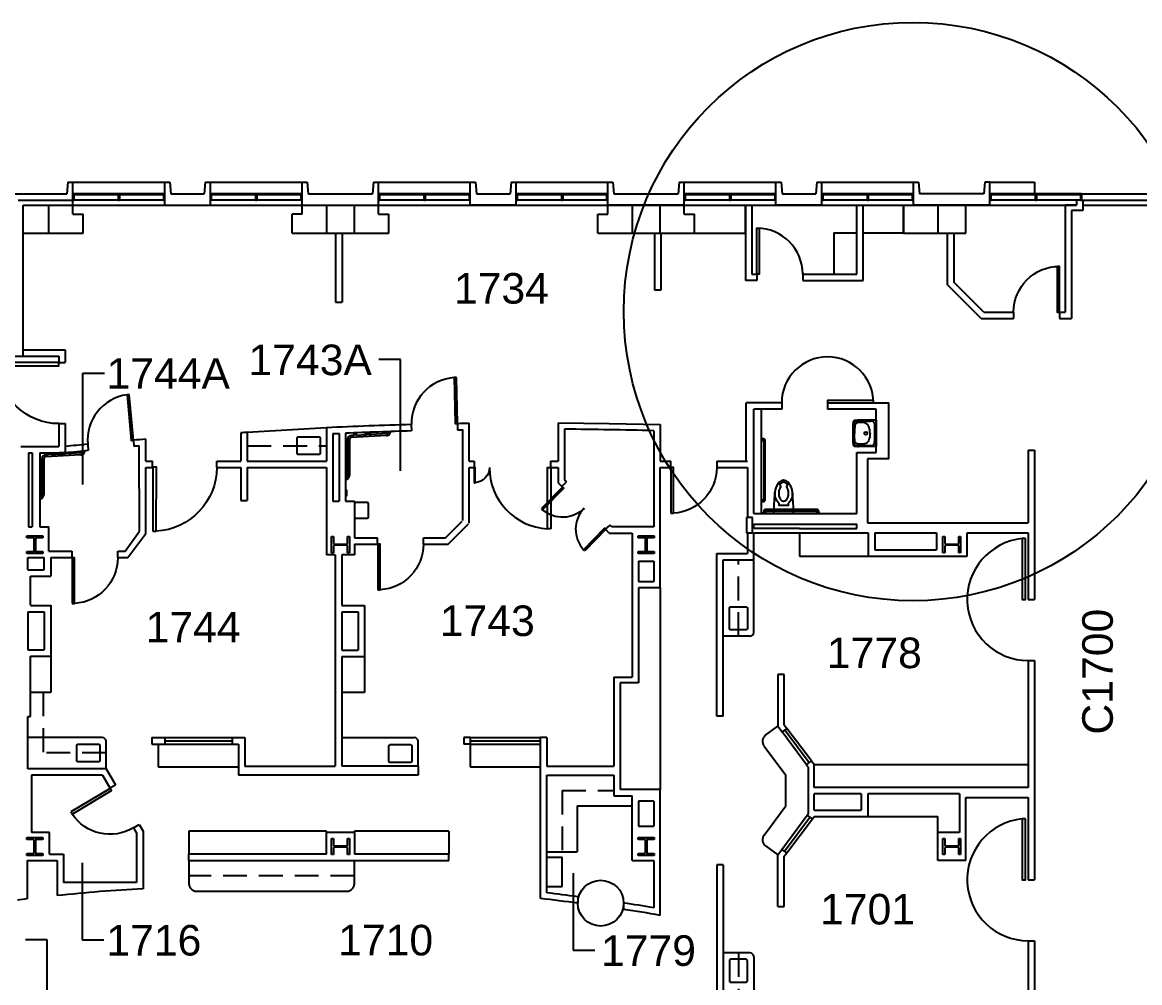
# Model space of a CAD drawing. Header units: inches. Extents: x 283 to 7662, y 1515 to 4754.
# Drawn here: x 1047 to 1924, y 3869 to 4622 of the extents above; entities that cross this region are included whole.
import ezdxf

# ---------------------------------------------------------------- set-up
doc = ezdxf.new("R2010")
doc.units = ezdxf.units.IN
doc.header["$LTSCALE"] = 150
doc.header["$MEASUREMENT"] = 0
doc.linetypes.add('HIDDEN2', pattern=[0.1875, 0.125, -0.0625])
doc.layers.get('0').update_dxf_attribs({"linetype": 'CONTINUOUS'})
doc.layers.get('DEFPOINTS').update_dxf_attribs({"color": 31, "linetype": 'CONTINUOUS'})
for name, color, linetype in [('A-ANNO-TEXT', 4, 'CONTINUOUS'), ('A-COLS', 5, 'CONTINUOUS'), ('A-DOOR', 2, 'CONTINUOUS'), ('A-FLOR-CASE', 3, 'CONTINUOUS'), ('A-FLOR-CASE-UPPR', 3, 'HIDDEN2'), ('A-FLOR-PFIX', 2, 'CONTINUOUS'), ('A-GLAZ', 2, 'CONTINUOUS'), ('A-GLAZ-SILL', 1, 'CONTINUOUS'), ('A-WALL-EXST', 43, 'CONTINUOUS'), ('A-WALL-FULL', 6, 'CONTINUOUS'), ('A-Wall-NEW', 5, 'CONTINUOUS')]:
    doc.layers.add(name, color=color, linetype=linetype)
doc.styles.add('ARIAL', font='arial.ttf')
doc.styles.add('DIMTEXT', font='dim.shx', dxfattribs={"width": 0.75})
doc.dimstyles.get("Standard").update_dxf_attribs({"dimtxt": 0.18, "dimasz": 0.1875, "dimexe": 0.1875, "dimexo": 0.0625, "dimgap": 0.0625, "dimtad": 1, "dimdec": 4, "dimdsep": 46, "dimlunit": 4, "dimtxsty": 'DIMTEXT', "dimcen": 0.0625, "dimadec": 0, "dimazin": 0, "dimtfac": 1, "dimtdec": 4, "dimtofl": 0, "dimtmove": 0, "dimatfit": 3, "dimfxl": 1, "dimtvp": 1.2, "dimtolj": 1, "dimtzin": 0, "dimarcsym": 0})

# ---------------------------------------------------------------- blocks, each defined once
blk = doc.blocks.new('BAR2')
for p, q in [((6.81, -1.5), (6.81, 0)), ((32.26, 0.06), (8.31, -1.5)), ((8.31, -1.5), (8.31, 0)), ((1.67, -4.5), (1.67, -32.83)), ((3.16, -4.49), (3.16, -32.83)), ((32.17, -1.43), (4.66, -2.99)), ((6.81, -1.5), (4.67, -1.5))]:
    blk.add_line(p, q)
for centre, radius, start, end in [((32.35, 1.55), 2.99, 266.56101, 0.10317), ((32.35, 1.55), 1.49, 266.56101, 354.61499), ((4.67, -4.5), 3, 90, 180), ((4.66, -4.49), 1.5, 90, 180), ((0, -32.83), 1.67, 270.08375, 0.08375), ((0, -32.83), 3.17, 270.04414, 0.08375)]:
    blk.add_arc(centre, radius, start, end)
blk = doc.blocks.new('DOOR36')
blk.add_lwpolyline([(0, 36), (-1.75, 36), (-1.75, 0), (0, 0)], close=True)
blk.add_arc((0.08, -0.03), 36.08, 92.90302, 179.95099)
blk = doc.blocks.new('dr-36')
blk.add_lwpolyline([(0, 36.06), (2, 36.06), (2, 0), (0, 0)], close=True)
blk.add_arc((-0.1, -0.04), 36.17, 0.06887, 86.65797)
blk = doc.blocks.new('TRA_Lav2')
for p, q in [((-10.25, 0), (-10.25, -13.69)), ((-10.25, 0), (10.25, 0)), ((10.25, 0), (10.25, -13.69)), ((-9.5, -13.69), (-9.5, -4.38)), ((9.5, -13.69), (9.5, -4.38)), ((9.5, -13.69), (9.5, -4.38))]:
    blk.add_line(p, q)
for points in [[(0, -4.69, 0.096281), (-5.38, -5.73, 0.241749), (-8.31, -9.12, 0.139337), (-8.08, -15.21, 0.293749), (-6.4, -16.58, 0.028065), (0, -16.94)], [(0, -4.69, -0.096281), (5.38, -5.73, -0.241749), (8.31, -9.12, -0.139337), (8.08, -15.21, -0.293749), (6.4, -16.58, -0.028065), (0, -16.94)]]:
    blk.add_lwpolyline(points, format="xyb")
blk.add_circle((0, -8), 1.25)
for centre, radius, start, end in [((-3.09, -4.38), 6.41, 162.4135, 180), ((-7.29, -3.04), 2, 92.78842, 162.4135), ((-0.26, -147.49), 146.61, 87.00285, 92.78842), ((7.3, -3.07), 2, 17.22419, 87.00285), ((3.09, -4.38), 6.41, 0, 17.5865), ((3.09, -4.38), 6.41, 0, 17.22419), ((11.82, -13.69), 22.07, 180, 189.20254), ((-8.98, -17.06), 1, 189.20254, 267.53936), ((11.82, -13.69), 21.32, 180, 187.48217), ((-8.33, -16.33), 1, 187.48217, 267.70988), ((0, 191.89), 209.39, 267.70988, 272.29012), ((8.33, -16.33), 1, 272.29012, 352.51783), ((8.33, -16.33), 1, 272.29012, 352.51783), ((8.98, -17.06), 1, 272.46064, 350.79746), ((8.98, -17.06), 1, 272.46064, 350.79746), ((-11.82, -13.69), 21.32, 352.51783, 0), ((-11.82, -13.69), 21.32, 352.51783, 0), ((-11.82, -13.69), 22.07, 350.79746, 0), ((-11.82, -13.69), 22.07, 350.79746, 0), ((0, 191.89), 210.14, 267.53936, 272.46064)]:
    blk.add_arc(centre, radius, start, end)
blk = doc.blocks.new('grab bar')
for points in [[(-5615.5, -196.78), (-5615.5, -197.53), (-5617.5, -197.53), (-5617.5, -196.78)], [(-5573.5, -196.78), (-5573.5, -197.53), (-5575.5, -197.53), (-5575.5, -196.78)]]:
    blk.add_lwpolyline(points)
at = {"flags": 128}
for points in [[(-5573.87, -197.53), (-5573.87, -198.28), (-5573.88, -198.35), (-5573.88, -198.41), (-5573.89, -198.48), (-5573.9, -198.54), (-5573.91, -198.6), (-5573.92, -198.67), (-5573.94, -198.73), (-5573.96, -198.79), (-5573.98, -198.85), (-5574, -198.91), (-5574.03, -198.97), (-5574.06, -199.03), (-5574.09, -199.09), (-5574.12, -199.14), (-5574.16, -199.2), (-5574.2, -199.25), (-5574.24, -199.3), (-5574.28, -199.35), (-5574.32, -199.4), (-5574.37, -199.45), (-5574.42, -199.49), (-5574.46, -199.53), (-5574.52, -199.57), (-5574.57, -199.61), (-5574.62, -199.65), (-5574.68, -199.68), (-5574.73, -199.71), (-5574.79, -199.74), (-5574.85, -199.77), (-5574.91, -199.8), (-5574.97, -199.82), (-5575.03, -199.84), (-5575.1, -199.85), (-5575.16, -199.87), (-5575.22, -199.88), (-5575.29, -199.89), (-5575.35, -199.9), (-5575.42, -199.9), (-5575.48, -199.91), (-5575.5, -199.91), (-5615.5, -199.91), (-5615.56, -199.9), (-5615.63, -199.9), (-5615.69, -199.89), (-5615.76, -199.88), (-5615.82, -199.87), (-5615.89, -199.86), (-5615.95, -199.84), (-5616.01, -199.82), (-5616.07, -199.8), (-5616.13, -199.78), (-5616.19, -199.75), (-5616.25, -199.72), (-5616.31, -199.69), (-5616.36, -199.66), (-5616.42, -199.62), (-5616.47, -199.58), (-5616.52, -199.54), (-5616.57, -199.5), (-5616.62, -199.46), (-5616.67, -199.41), (-5616.71, -199.37), (-5616.75, -199.32), (-5616.79, -199.27), (-5616.83, -199.21), (-5616.87, -199.16), (-5616.9, -199.1), (-5616.93, -199.05), (-5616.96, -198.99), (-5616.99, -198.93), (-5617.01, -198.87), (-5617.04, -198.81), (-5617.06, -198.75), (-5617.07, -198.68), (-5617.09, -198.62), (-5617.1, -198.56), (-5617.11, -198.49), (-5617.12, -198.43), (-5617.12, -198.36), (-5617.12, -198.3), (-5617.12, -198.28), (-5617.12, -197.53)], [(-5615.87, -197.53), (-5615.87, -198.28), (-5615.87, -198.3), (-5615.87, -198.31), (-5615.87, -198.33), (-5615.87, -198.34), (-5615.87, -198.36), (-5615.86, -198.37), (-5615.86, -198.38), (-5615.86, -198.4), (-5615.85, -198.41), (-5615.85, -198.43), (-5615.84, -198.44), (-5615.83, -198.45), (-5615.83, -198.47), (-5615.82, -198.48), (-5615.81, -198.49), (-5615.8, -198.5), (-5615.79, -198.52), (-5615.78, -198.53), (-5615.77, -198.54), (-5615.76, -198.55), (-5615.75, -198.56), (-5615.74, -198.57), (-5615.73, -198.58), (-5615.72, -198.59), (-5615.7, -198.6), (-5615.69, -198.6), (-5615.68, -198.61), (-5615.66, -198.62), (-5615.65, -198.62), (-5615.64, -198.63), (-5615.62, -198.64), (-5615.61, -198.64), (-5615.59, -198.64), (-5615.58, -198.65), (-5615.56, -198.65), (-5615.55, -198.65), (-5615.53, -198.65), (-5615.52, -198.66), (-5615.5, -198.66), (-5615.5, -198.66), (-5575.5, -198.66), (-5575.49, -198.66), (-5575.47, -198.65), (-5575.46, -198.65), (-5575.44, -198.65), (-5575.43, -198.65), (-5575.41, -198.64), (-5575.4, -198.64), (-5575.38, -198.64), (-5575.37, -198.63), (-5575.35, -198.63), (-5575.34, -198.62), (-5575.33, -198.61), (-5575.31, -198.61), (-5575.3, -198.6), (-5575.29, -198.59), (-5575.28, -198.58), (-5575.26, -198.57), (-5575.25, -198.56), (-5575.24, -198.55), (-5575.23, -198.54), (-5575.22, -198.53), (-5575.21, -198.52), (-5575.2, -198.51), (-5575.19, -198.5), (-5575.18, -198.48), (-5575.18, -198.47), (-5575.17, -198.46), (-5575.16, -198.44), (-5575.16, -198.43), (-5575.15, -198.42), (-5575.15, -198.4), (-5575.14, -198.39), (-5575.14, -198.37), (-5575.13, -198.36), (-5575.13, -198.34), (-5575.13, -198.33), (-5575.13, -198.31), (-5575.13, -198.3), (-5575.13, -198.28), (-5575.13, -198.28), (-5575.13, -197.53)]]:
    blk.add_lwpolyline(points, dxfattribs=at)
blk = doc.blocks.new('grab bar 2')
for p, q in [((-5622.5, -207.78), (-5621.75, -207.78)), ((-5621.75, -209.78), (-5622.5, -209.78)), ((-5621.75, -209.78), (-5621.75, -207.78)), ((-5621.75, -208.16), (-5621, -208.16)), ((-5621, -209.41), (-5621.75, -209.41)), ((-5620.63, -255.78), (-5620.63, -209.78)), ((-5619.38, -209.78), (-5619.38, -255.78)), ((-5622.5, -255.78), (-5621.75, -255.78)), ((-5621.75, -257.78), (-5622.5, -257.78)), ((-5621.75, -257.78), (-5621.75, -255.78)), ((-5621.75, -256.16), (-5621, -256.16)), ((-5621, -257.41), (-5621.75, -257.41))]:
    blk.add_line(p, q)
at = {"flags": 128}
for points in [[(-5621, -208.16), (-5620.94, -208.16), (-5620.87, -208.16), (-5620.81, -208.17), (-5620.74, -208.18), (-5620.68, -208.19), (-5620.61, -208.2), (-5620.55, -208.22), (-5620.49, -208.24), (-5620.43, -208.26), (-5620.37, -208.28), (-5620.31, -208.31), (-5620.25, -208.34), (-5620.19, -208.37), (-5620.14, -208.4), (-5620.08, -208.44), (-5620.03, -208.48), (-5619.98, -208.52), (-5619.93, -208.56), (-5619.88, -208.6), (-5619.83, -208.65), (-5619.79, -208.7), (-5619.75, -208.75), (-5619.71, -208.8), (-5619.67, -208.85), (-5619.63, -208.9), (-5619.6, -208.96), (-5619.57, -209.01), (-5619.54, -209.07), (-5619.51, -209.13), (-5619.49, -209.19), (-5619.46, -209.25), (-5619.44, -209.31), (-5619.43, -209.38), (-5619.41, -209.44), (-5619.4, -209.5), (-5619.39, -209.57), (-5619.38, -209.63), (-5619.38, -209.7), (-5619.38, -209.76), (-5619.38, -209.78)], [(-5620.63, -209.78), (-5620.63, -209.77), (-5620.63, -209.75), (-5620.63, -209.74), (-5620.63, -209.72), (-5620.63, -209.71), (-5620.64, -209.69), (-5620.64, -209.68), (-5620.64, -209.66), (-5620.65, -209.65), (-5620.65, -209.63), (-5620.66, -209.62), (-5620.67, -209.61), (-5620.67, -209.59), (-5620.68, -209.58), (-5620.69, -209.57), (-5620.7, -209.56), (-5620.71, -209.54), (-5620.72, -209.53), (-5620.73, -209.52), (-5620.74, -209.51), (-5620.75, -209.5), (-5620.76, -209.49), (-5620.77, -209.48), (-5620.78, -209.47), (-5620.8, -209.47), (-5620.81, -209.46), (-5620.82, -209.45), (-5620.84, -209.44), (-5620.85, -209.44), (-5620.86, -209.43), (-5620.88, -209.43), (-5620.89, -209.42), (-5620.91, -209.42), (-5620.92, -209.41), (-5620.94, -209.41), (-5620.95, -209.41), (-5620.97, -209.41), (-5620.98, -209.41), (-5621, -209.41), (-5621, -209.41)], [(-5619.38, -255.78), (-5619.38, -255.85), (-5619.38, -255.91), (-5619.39, -255.98), (-5619.4, -256.04), (-5619.41, -256.1), (-5619.42, -256.17), (-5619.44, -256.23), (-5619.46, -256.29), (-5619.48, -256.35), (-5619.5, -256.41), (-5619.53, -256.47), (-5619.56, -256.53), (-5619.59, -256.59), (-5619.62, -256.64), (-5619.66, -256.7), (-5619.7, -256.75), (-5619.74, -256.8), (-5619.78, -256.85), (-5619.82, -256.9), (-5619.87, -256.95), (-5619.92, -256.99), (-5619.96, -257.03), (-5620.02, -257.07), (-5620.07, -257.11), (-5620.12, -257.15), (-5620.18, -257.18), (-5620.23, -257.21), (-5620.29, -257.24), (-5620.35, -257.27), (-5620.41, -257.3), (-5620.47, -257.32), (-5620.53, -257.34), (-5620.6, -257.35), (-5620.66, -257.37), (-5620.72, -257.38), (-5620.79, -257.39), (-5620.85, -257.4), (-5620.92, -257.4), (-5620.98, -257.41), (-5621, -257.41)], [(-5621, -256.16), (-5620.99, -256.16), (-5620.97, -256.15), (-5620.96, -256.15), (-5620.94, -256.15), (-5620.93, -256.15), (-5620.91, -256.14), (-5620.9, -256.14), (-5620.88, -256.14), (-5620.87, -256.13), (-5620.85, -256.13), (-5620.84, -256.12), (-5620.83, -256.11), (-5620.81, -256.11), (-5620.8, -256.1), (-5620.79, -256.09), (-5620.78, -256.08), (-5620.76, -256.07), (-5620.75, -256.06), (-5620.74, -256.05), (-5620.73, -256.04), (-5620.72, -256.03), (-5620.71, -256.02), (-5620.7, -256.01), (-5620.69, -256), (-5620.68, -255.98), (-5620.68, -255.97), (-5620.67, -255.96), (-5620.66, -255.94), (-5620.66, -255.93), (-5620.65, -255.92), (-5620.65, -255.9), (-5620.64, -255.89), (-5620.64, -255.87), (-5620.63, -255.86), (-5620.63, -255.84), (-5620.63, -255.83), (-5620.63, -255.81), (-5620.63, -255.8), (-5620.63, -255.78), (-5620.63, -255.78)]]:
    blk.add_lwpolyline(points, dxfattribs=at)
blk = doc.blocks.new('*U95')
for p, q in [((0, 0), (0, -5)), ((36, 0), (36, -5))]:
    blk.add_line(p, q)
blk.add_lwpolyline([(0, 0), (0, 36), (1.75, 36), (1.75, 0)], close=True)
blk.add_arc((0, 0), 36, 0, 90)
blk = doc.blocks.new('*U96')
for p, q in [((0, 0), (0, -5)), ((36, 0), (36, -5))]:
    blk.add_line(p, q)
blk.add_lwpolyline([(0, 0), (0, 36), (1.75, 36), (1.75, 0)], close=True)
blk.add_arc((0, 0), 36, 0, 90)
blk = doc.blocks.new('I_PLUMB_WC_FLUSH - WALL_P')
for p, q in [((0, 7.87), (0, -7.87)), ((20.66, -2.45), (20.66, -2.45)), ((23.42, -3.55), (23.42, -3.55))]:
    blk.add_line(p, q)
for points in [[(15.8, -6.89, -0.074934), (12.15, -6.34, -0.085426), (9.26, -4.87, -0.066386), (7.85, -3.5), (6.3, -3.5), (6.3, 3.5), (7.85, 3.5, -0.066386), (9.26, 4.87, -0.085426), (12.15, 6.34, -0.111314), (17.58, 6.76)], [(23.31, 4.04, -0.562484), (23.12, 3.21), (20.89, 2.47, -0.238976), (20.44, 2.54, 0.08035), (18.56, 3.47, 0.074934), (15.8, 3.89, 0.074934), (13.03, 3.47, 0.085426), (11.05, 2.46, 0.066386), (10.21, 1.65, 0.330534), (10.21, -1.65, 0.066386), (11.05, -2.46, 0.085426), (13.03, -3.47, 0.074934), (15.8, -3.89, 0.074934), (18.56, -3.47, 0.08035), (20.44, -2.54, -0.238976), (20.89, -2.47), (23.09, -3.2, -0.549653), (23.3, -4.02)]]:
    blk.add_lwpolyline(points, format="xyb")
for centre, radius, start, end in [((-4.53, -220.77), 228.68, 84.97475, 88.86522), ((15.15, -6.94), 13.98, 48.3948, 88.55225), ((15.8, -5.49), 12.38, 72.85836, 90), ((16.63, -2.8), 9.56, 53.32752, 72.85836), ((17.9, -1.09), 7.43, 43.42584, 53.32752), ((15.32, -6.59), 12, 47.5091, 53.12083), ((21.36, 0), 3.07, 312.49041, 47.50959), ((21.28, 0), 4.72, 312.19376, 48.11148), ((-4.53, 220.77), 228.68, 271.13478, 275.02525), ((15.14, 6.9), 13.94, 271.50865, 311.82352), ((15.8, 5.49), 12.38, 270, 287.14164), ((16.63, 2.8), 9.56, 287.14164, 306.67248), ((17.9, 1.09), 7.43, 306.67248, 316.57416), ((15.32, 6.61), 12, 306.87917, 312.4909)]:
    blk.add_arc(centre, radius, start, end)
blk = doc.blocks.new('*U174')
at = {"layer": 'A-FLOR-PFIX', "color": 2, "linetype": 'Continuous', "lineweight": -3}
blk.add_blockref('I_PLUMB_WC_FLUSH - WALL_P', (0, 0), dxfattribs=at)

msp = doc.modelspace()

# ---------------------------------------------------------------- linework, layer by layer
at = {"layer": 'A-COLS'}
for p, q in [((1050.2, 4217.94), (1050.2, 4219.5)), ((1050.2, 4219.5), (1062.8, 4219.5)), ((1055.54, 4217.94), (1050.2, 4217.94)), ((1056.04, 4207.56), (1056.04, 4217.44)), ((1057, 4217.44), (1057, 4207.56)), ((1062.8, 4217.94), (1057.5, 4217.94)), ((1062.8, 4219.5), (1062.8, 4217.94)), ((1289.5, 4206.2), (1289.5, 4218.8)), ((1289.5, 4218.8), (1291.06, 4218.8)), ((1291.06, 4218.8), (1291.06, 4213.5)), ((1291.06, 4211.54), (1291.06, 4206.2)), ((1291.56, 4213), (1301.44, 4213)), ((1301.44, 4212.04), (1291.56, 4212.04)), ((1301.94, 4213.5), (1301.94, 4218.8)), ((1301.94, 4218.8), (1303.5, 4218.8)), ((1301.94, 4206.2), (1301.94, 4211.54)), ((1303.5, 4218.8), (1303.5, 4206.2)), ((1530.23, 4217.94), (1530.23, 4219.5)), ((1530.23, 4219.5), (1542.83, 4219.5)), ((1535.57, 4217.94), (1530.23, 4217.94)), ((1536.07, 4207.56), (1536.07, 4217.44)), ((1537.03, 4217.44), (1537.03, 4207.56)), ((1542.83, 4217.94), (1537.53, 4217.94)), ((1542.83, 4219.5), (1542.83, 4217.94)), ((1769.5, 4206.2), (1769.5, 4218.8)), ((1769.5, 4218.8), (1771.06, 4218.8)), ((1771.06, 4218.8), (1771.06, 4213.5)), ((1771.06, 4211.54), (1771.06, 4206.2)), ((1771.56, 4213), (1781.44, 4213)), ((1781.44, 4212.04), (1771.56, 4212.04)), ((1781.94, 4213.5), (1781.94, 4218.8)), ((1781.94, 4218.8), (1783.5, 4218.8)), ((1781.94, 4206.2), (1781.94, 4211.54)), ((1783.5, 4218.8), (1783.5, 4206.2)), ((1050.2, 4205.5), (1050.2, 4207.06)), ((1050.2, 4207.06), (1055.54, 4207.06)), ((1062.8, 4205.5), (1050.2, 4205.5)), ((1057.5, 4207.06), (1062.8, 4207.06)), ((1062.8, 4207.06), (1062.8, 4205.5)), ((1291.06, 4206.2), (1289.5, 4206.2)), ((1303.5, 4206.2), (1301.94, 4206.2)), ((1530.23, 4205.5), (1530.23, 4207.06)), ((1530.23, 4207.06), (1535.57, 4207.06)), ((1542.83, 4205.5), (1530.23, 4205.5)), ((1537.53, 4207.06), (1542.83, 4207.06)), ((1542.83, 4207.06), (1542.83, 4205.5)), ((1771.06, 4206.2), (1769.5, 4206.2)), ((1783.5, 4206.2), (1781.94, 4206.2)), ((1050.2, 3980.94), (1050.2, 3982.5)), ((1050.2, 3982.5), (1062.8, 3982.5)), ((1055.54, 3980.94), (1050.2, 3980.94)), ((1056.04, 3970.56), (1056.04, 3980.44)), ((1057, 3980.44), (1057, 3970.56)), ((1062.8, 3980.94), (1057.5, 3980.94)), ((1062.8, 3982.5), (1062.8, 3980.94)), ((1289.5, 3969.2), (1289.5, 3981.8)), ((1289.5, 3981.8), (1291.06, 3981.8)), ((1291.06, 3981.8), (1291.06, 3976.5)), ((1291.06, 3974.54), (1291.06, 3969.2)), ((1291.56, 3976), (1301.44, 3976)), ((1301.44, 3975.04), (1291.56, 3975.04)), ((1301.94, 3976.5), (1301.94, 3981.8)), ((1301.94, 3981.8), (1303.5, 3981.8)), ((1301.94, 3969.2), (1301.94, 3974.54)), ((1303.5, 3981.8), (1303.5, 3969.2)), ((1530.2, 3980.94), (1530.2, 3982.5)), ((1530.2, 3982.5), (1542.8, 3982.5)), ((1535.54, 3980.94), (1530.2, 3980.94)), ((1536.04, 3970.56), (1536.04, 3980.44)), ((1537, 3980.44), (1537, 3970.56)), ((1542.8, 3980.94), (1537.5, 3980.94)), ((1542.8, 3982.5), (1542.8, 3980.94)), ((1769.5, 3969.2), (1769.5, 3981.8)), ((1769.5, 3981.8), (1771.06, 3981.8)), ((1771.06, 3981.8), (1771.06, 3976.5)), ((1771.06, 3974.54), (1771.06, 3969.2)), ((1771.56, 3976), (1781.44, 3976)), ((1781.44, 3975.04), (1771.56, 3975.04)), ((1781.94, 3976.5), (1781.94, 3981.8)), ((1781.94, 3981.8), (1783.5, 3981.8)), ((1781.94, 3969.2), (1781.94, 3974.54)), ((1783.5, 3981.8), (1783.5, 3969.2)), ((1050.2, 3968.5), (1050.2, 3970.06)), ((1050.2, 3970.06), (1055.54, 3970.06)), ((1062.8, 3968.5), (1050.2, 3968.5)), ((1057.5, 3970.06), (1062.8, 3970.06)), ((1062.8, 3970.06), (1062.8, 3968.5)), ((1291.06, 3969.2), (1289.5, 3969.2)), ((1303.5, 3969.2), (1301.94, 3969.2)), ((1530.2, 3968.5), (1530.2, 3970.06)), ((1530.2, 3970.06), (1535.54, 3970.06)), ((1542.8, 3968.5), (1530.2, 3968.5)), ((1537.5, 3970.06), (1542.8, 3970.06)), ((1542.8, 3970.06), (1542.8, 3968.5)), ((1771.06, 3969.2), (1769.5, 3969.2)), ((1783.5, 3969.2), (1781.94, 3969.2))]:
    msp.add_line(p, q, dxfattribs=at)
for centre, start, end in [((1055.54, 4217.44), 0, 90), ((1057.5, 4217.44), 90, 180), ((1291.56, 4213.5), 180, 270), ((1291.56, 4211.54), 90, 180), ((1301.44, 4213.5), 270, 0), ((1301.44, 4211.54), 0, 90), ((1535.57, 4217.44), 0, 90), ((1537.53, 4217.44), 90, 180), ((1771.56, 4213.5), 180, 270), ((1771.56, 4211.54), 90, 180), ((1781.44, 4213.5), 270, 0), ((1781.44, 4211.54), 0, 90), ((1055.54, 4207.56), 270, 0), ((1057.5, 4207.56), 180, 270), ((1535.57, 4207.56), 270, 0), ((1537.53, 4207.56), 180, 270), ((1055.54, 3980.44), 0, 90), ((1057.5, 3980.44), 90, 180), ((1291.56, 3976.5), 180, 270), ((1291.56, 3974.54), 90, 180), ((1301.44, 3976.5), 270, 0), ((1301.44, 3974.54), 0, 90), ((1535.54, 3980.44), 0, 90), ((1537.5, 3980.44), 90, 180), ((1771.56, 3976.5), 180, 270), ((1771.56, 3974.54), 90, 180), ((1781.44, 3976.5), 270, 0), ((1781.44, 3974.54), 0, 90), ((1055.54, 3970.56), 270, 0), ((1057.5, 3970.56), 180, 270), ((1535.54, 3970.56), 270, 0), ((1537.5, 3970.56), 180, 270)]:
    msp.add_arc(centre, 0.5, start, end, dxfattribs=at)
at = {"layer": 'A-DOOR'}
for points in [[(1715, 4323.88), (1715, 4325.63), (1679, 4325.63), (1679, 4323.88)], [(1834.36, 4217.31), (1831.7, 4217.31), (1831.7, 4169.45), (1834.36, 4169.45)], [(1834.36, 3997.33), (1831.7, 3997.33), (1831.7, 3949.47), (1834.36, 3949.47)]]:
    msp.add_lwpolyline(points, close=True, dxfattribs=at)
msp.add_circle((1500.86, 3931.1), 18, dxfattribs=at)
for centre, radius, start, end in [((1679, 4323.88), 36, 0, 180), ((1836.61, 4169.5), 48, 95.87193, 269.93113), ((1836.61, 3949.52), 48, 95.87193, 269.93113)]:
    msp.add_arc(centre, radius, start, end, dxfattribs=at)
at = {"layer": 'A-FLOR-CASE'}
for p, q in [((1787.5, 4479), (1765.5, 4479)), ((1285.5, 4304.21), (1223.39, 4300.65)), ((1657, 4221.69), (1657, 4203.5)), ((1657, 4203.5), (1711, 4203.5)), ((1621, 4143.66), (1621, 4200.66)), ((1547.5, 4178.5), (1547.5, 4020.43)), ((1618, 4140.66), (1597, 4140.66)), ((1069, 4125), (1069, 4096.5)), ((1315.5, 4124.8), (1315.5, 4096.5)), ((1069, 4096.5), (1053.13, 4096.5)), ((1315.5, 4096.5), (1297.5, 4096.5)), ((1630.34, 4062.84), (1639.98, 4070)), ((1109.5, 4061), (1051, 4061)), ((1112.5, 4036.5), (1112.5, 4058)), ((1153.5, 4056), (1153.5, 4038)), ((1297.5, 4061), (1354.5, 4061)), ((1357.5, 4038.58), (1357.5, 4058)), ((1398.5, 4056), (1398.5, 4038)), ((1629.11, 4054.45), (1646.13, 4031.54)), ((1153.5, 4038), (1216.5, 4038)), ((1398.5, 4038), (1453.5, 4038)), ((1668.48, 4040), (1836.51, 4040)), ((1646.13, 4007.46), (1646.13, 4031.54)), ((1482.5, 4007.5), (1525.5, 4007.5)), ((1482.5, 4007.5), (1482.5, 3971.5)), ((1629.11, 3984.55), (1646.13, 4007.46)), ((1710.5, 3999), (1765.5, 3999)), ((1765.5, 3986.5), (1765.5, 3999)), ((1177.5, 3987.5), (1177.5, 3969.5)), ((1285.5, 3987.5), (1177.5, 3987.5)), ((1285.5, 3986.5), (1285.5, 3987.5)), ((1381.5, 3987.5), (1307.5, 3987.5)), ((1307.5, 3986.5), (1307.5, 3987.5)), ((1381.5, 3987.5), (1381.5, 3969.5)), ((1630.34, 3976.16), (1639.98, 3969)), ((1458.5, 3971.5), (1482.5, 3971.5)), ((1458.5, 3967.18), (1470.5, 3967.18)), ((1470.5, 3944.18), (1470.5, 3967.18)), ((1177.5, 3964.5), (1177.5, 3946.5)), ((1307.5, 3946.5), (1307.5, 3964.5)), ((1183.5, 3940.5), (1301.5, 3940.5)), ((1458.5, 3944.18), (1470.5, 3944.18)), ((1618, 3892.04), (1597, 3892.04)), ((1621, 3889.04), (1621, 3828.24))]:
    msp.add_line(p, q, dxfattribs=at)
for centre, radius, start, end in [((1618, 4143.66), 3, 270, 0), ((1633.92, 4058.03), 6, 126.61774, 216.61774), ((1109.5, 4058), 3, 0, 90), ((1354.5, 4058), 3, 0, 90), ((1633.92, 3980.97), 6, 143.38226, 233.38226), ((1183.5, 3946.5), 6, 180, 270), ((1301.5, 3946.5), 6, 270, 0), ((1618, 3889.04), 3, 0, 90)]:
    msp.add_arc(centre, radius, start, end, dxfattribs=at)
at = {"layer": 'A-FLOR-CASE-UPPR'}
for p, q in [((1223.39, 4290.16), (1285.5, 4290.16)), ((1609, 4140.66), (1609, 4200.66)), ((1063, 4096.5), (1063, 4049)), ((1112.5, 4049), (1063, 4049)), ((1470.5, 4019.5), (1511.22, 4019.5)), ((1470.5, 4019.5), (1470.5, 3971.5)), ((1307.5, 3952.5), (1177.5, 3952.5)), ((1609, 3892.04), (1609, 3842.91))]:
    msp.add_line(p, q, dxfattribs=at)
at = {"layer": 'A-FLOR-PFIX'}
for p, q in [((1317.5, 4245.67), (1308.5, 4245.67)), ((1318.5, 4234.17), (1318.5, 4244.67)), ((1308.5, 4233.17), (1317.5, 4233.17))]:
    msp.add_line(p, q, dxfattribs=at)
for points in [[(1320, 4300.62), (1316, 4300.48), (1316.03, 4299.48), (1320.03, 4299.62)], [(1079.56, 4284.5), (1075.56, 4284.5), (1075.56, 4283.5), (1079.56, 4283.5)], [(1300.5, 4255.13), (1300.5, 4251.13), (1301.5, 4251.13), (1301.5, 4255.13)]]:
    msp.add_lwpolyline(points, close=True, dxfattribs=at)
for points in [[(1262.57, 4284.16), (1262.57, 4296.16, -0.414214), (1263.57, 4297.16), (1279.57, 4297.16, -0.414214), (1280.57, 4296.16), (1280.57, 4284.16, -0.414214), (1279.57, 4283.16), (1263.57, 4283.16, -0.414214)], [(1603, 4163.66), (1615, 4163.66, -0.414214), (1616, 4162.66), (1616, 4146.66, -0.414214), (1615, 4145.66), (1603, 4145.66, -0.414214), (1602, 4146.66), (1602, 4162.66, -0.414214)], [(1089.57, 4043), (1089.57, 4055, -0.414214), (1090.57, 4056), (1106.57, 4056, -0.414214), (1107.57, 4055), (1107.57, 4043, -0.414214), (1106.57, 4042), (1090.57, 4042, -0.414214)], [(1334.57, 4042.5), (1334.57, 4054.5, -0.414214), (1335.57, 4055.5), (1351.57, 4055.5, -0.414214), (1352.57, 4054.5), (1352.57, 4042.5, -0.414214), (1351.57, 4041.5), (1335.57, 4041.5, -0.414214)], [(1603, 3869.04), (1615, 3869.04, 0.414214), (1616, 3870.04), (1616, 3886.04, 0.414214), (1615, 3887.04), (1603, 3887.04, 0.414214), (1602, 3886.04), (1602, 3870.04, 0.414214)]]:
    msp.add_lwpolyline(points, format="xyb", close=True, dxfattribs=at)
for centre, start, end in [((1308.5, 4244.67), 90, 180), ((1317.5, 4244.67), 0, 90), ((1317.5, 4234.17), 270, 0)]:
    msp.add_arc(centre, 1, start, end, dxfattribs=at)
at = {"layer": 'A-GLAZ'}
for p, q in [((1087.5, 4488), (1086.5, 4488)), ((1086.5, 4483), (1087.5, 4483)), ((1087.5, 4483), (1087.5, 4488)), ((1122, 4487), (1087.5, 4487)), ((1123, 4488), (1122, 4488)), ((1122, 4488), (1122, 4483)), ((1122, 4483), (1123, 4483)), ((1123, 4488), (1123, 4483)), ((1157.5, 4487), (1123, 4487)), ((1158.5, 4488), (1157.5, 4488)), ((1157.5, 4488), (1157.5, 4483)), ((1157.5, 4483), (1158.5, 4483)), ((1195.38, 4488), (1194.38, 4488)), ((1194.38, 4483), (1195.38, 4483)), ((1195.38, 4483), (1195.38, 4488)), ((1229.88, 4487), (1195.38, 4487)), ((1230.88, 4488), (1229.88, 4488)), ((1229.88, 4488), (1229.88, 4483)), ((1229.88, 4483), (1230.88, 4483)), ((1230.88, 4488), (1230.88, 4483)), ((1265.38, 4487), (1230.88, 4487)), ((1266.38, 4488), (1265.38, 4488)), ((1265.38, 4488), (1265.38, 4483)), ((1265.38, 4483), (1266.38, 4483)), ((1327.5, 4488), (1326.5, 4488)), ((1326.5, 4483), (1327.5, 4483)), ((1327.5, 4483), (1327.5, 4488)), ((1362, 4487), (1327.5, 4487)), ((1363, 4488), (1362, 4488)), ((1362, 4488), (1362, 4483)), ((1362, 4483), (1363, 4483)), ((1363, 4488), (1363, 4483)), ((1397.5, 4487), (1363, 4487)), ((1398.5, 4488), (1397.5, 4488)), ((1397.5, 4488), (1397.5, 4483)), ((1397.5, 4483), (1398.5, 4483)), ((1435.5, 4488), (1434.5, 4488)), ((1434.5, 4483), (1435.5, 4483)), ((1435.5, 4483), (1435.5, 4488)), ((1470, 4487), (1435.5, 4487)), ((1471, 4488), (1470, 4488)), ((1470, 4488), (1470, 4483)), ((1470, 4483), (1471, 4483)), ((1471, 4488), (1471, 4483)), ((1505.5, 4487), (1471, 4487)), ((1506.5, 4488), (1505.5, 4488)), ((1505.5, 4488), (1505.5, 4483)), ((1505.5, 4483), (1506.5, 4483)), ((1567.5, 4488), (1566.5, 4488)), ((1566.5, 4483), (1567.5, 4483)), ((1567.5, 4483), (1567.5, 4488)), ((1602, 4487), (1567.5, 4487)), ((1603, 4488), (1602, 4488)), ((1602, 4488), (1602, 4483)), ((1602, 4483), (1603, 4483)), ((1603, 4488), (1603, 4483)), ((1637.5, 4487), (1603, 4487)), ((1638.5, 4488), (1637.5, 4488)), ((1637.5, 4488), (1637.5, 4483)), ((1637.5, 4483), (1638.5, 4483)), ((1675.5, 4488), (1674.5, 4488)), ((1674.5, 4483), (1675.5, 4483)), ((1675.5, 4483), (1675.5, 4488)), ((1710, 4487), (1675.5, 4487)), ((1711, 4488), (1710, 4488)), ((1710, 4488), (1710, 4483)), ((1710, 4483), (1711, 4483)), ((1711, 4488), (1711, 4483)), ((1745.5, 4487), (1711, 4487)), ((1746.5, 4488), (1745.5, 4488)), ((1745.5, 4488), (1745.5, 4483)), ((1745.5, 4483), (1746.5, 4483)), ((1807.5, 4488), (1806.5, 4488)), ((1806.5, 4483), (1807.5, 4483)), ((1807.5, 4483), (1807.5, 4488)), ((1842, 4487), (1807.5, 4487)), ((1843, 4488), (1842, 4488)), ((1842, 4488), (1842, 4483)), ((1842, 4483), (1843, 4483)), ((1843, 4488), (1843, 4483)), ((1877.5, 4487), (1843, 4487)), ((1878.5, 4488), (1877.5, 4488)), ((1877.5, 4488), (1877.5, 4483)), ((1877.5, 4483), (1878.5, 4483)), ((1664.45, 4041.22), (1645.35, 4066.93)), ((1158.5, 4061), (1158.5, 4056)), ((1158.5, 4058.5), (1211.5, 4058.5)), ((1211.5, 4061), (1211.5, 4056)), ((1398.5, 4058.5), (1453.5, 4058.5)), ((1645.08, 3971.92), (1665.09, 3998.63))]:
    msp.add_line(p, q, dxfattribs=at)
at = {"layer": 'A-GLAZ-SILL'}
for p, q in [((1086.5, 4497), (1158.5, 4497)), ((1194.38, 4497), (1266.38, 4497)), ((1326.5, 4497), (1398.5, 4497)), ((1434.5, 4497), (1506.5, 4497)), ((1566.5, 4497), (1638.5, 4497)), ((1674.5, 4497), (1746.5, 4497)), ((1806.5, 4497), (1841.5, 4497)), ((1841.5, 4497), (1841.5, 4488)), ((1122, 4488), (1087.5, 4488)), ((1122, 4483), (1087.5, 4483)), ((1157.5, 4488), (1123, 4488)), ((1157.5, 4483), (1123, 4483)), ((1229.88, 4488), (1195.38, 4488)), ((1229.88, 4483), (1195.38, 4483)), ((1265.38, 4488), (1230.88, 4488)), ((1265.38, 4483), (1230.88, 4483)), ((1362, 4488), (1327.5, 4488)), ((1362, 4483), (1327.5, 4483)), ((1397.5, 4488), (1363, 4488)), ((1397.5, 4483), (1363, 4483)), ((1470, 4488), (1435.5, 4488)), ((1470, 4483), (1435.5, 4483)), ((1505.5, 4488), (1471, 4488)), ((1505.5, 4483), (1471, 4483)), ((1602, 4488), (1567.5, 4488)), ((1602, 4483), (1567.5, 4483)), ((1637.5, 4488), (1603, 4488)), ((1637.5, 4483), (1603, 4483)), ((1710, 4488), (1675.5, 4488)), ((1710, 4483), (1675.5, 4483)), ((1745.5, 4488), (1711, 4488)), ((1745.5, 4483), (1711, 4483)), ((1842, 4488), (1807.5, 4488)), ((1842, 4483), (1807.5, 4483)), ((1877.5, 4488), (1843, 4488)), ((1877.5, 4483), (1843, 4483)), ((1662.46, 4039.74), (1643.36, 4065.45)), ((1666.43, 4042.71), (1647.13, 4068.27)), ((1158.5, 4061), (1211.5, 4061)), ((1158.5, 4056), (1211.5, 4056)), ((1398.5, 4061), (1453.5, 4061)), ((1398.5, 4056), (1453.5, 4056)), ((1643.19, 3973.32), (1663.09, 4000.11)), ((1646.97, 3970.51), (1667.08, 3997.15))]:
    msp.add_line(p, q, dxfattribs=at)
at = {"layer": 'A-WALL-EXST'}
for p, q in [((1746.5, 4479), (1746.5, 4497)), ((1806.5, 4479), (1806.5, 4497))]:
    msp.add_line(p, q, dxfattribs=at)
at = {"layer": 'A-WALL-FULL'}
for p, q in [((1082.5, 4497), (1081.71, 4488)), ((1082.5, 4497), (1086.5, 4497)), ((1086.5, 4472), (1086.5, 4497)), ((1158.5, 4497), (1162.5, 4497)), ((1158.5, 4479), (1158.5, 4497)), ((1162.5, 4497), (1163.29, 4488)), ((1190.38, 4497), (1189.59, 4488)), ((1190.38, 4497), (1194.38, 4497)), ((1194.38, 4479), (1194.38, 4497)), ((1266.38, 4497), (1270.38, 4497)), ((1266.38, 4472), (1266.38, 4497)), ((1270.38, 4497), (1271.17, 4488)), ((1322.5, 4497), (1321.71, 4488)), ((1322.5, 4497), (1326.5, 4497)), ((1326.5, 4472), (1326.5, 4497)), ((1398.5, 4497), (1402.5, 4497)), ((1398.5, 4479), (1398.5, 4497)), ((1402.5, 4497), (1403.29, 4488)), ((1430.5, 4497), (1429.71, 4488)), ((1430.5, 4497), (1434.5, 4497)), ((1434.5, 4479), (1434.5, 4497)), ((1506.5, 4472), (1506.5, 4497)), ((1506.5, 4497), (1510.5, 4497)), ((1510.5, 4497), (1511.29, 4488)), ((1562.5, 4497), (1561.71, 4488)), ((1562.5, 4497), (1566.5, 4497)), ((1566.5, 4472), (1566.5, 4497)), ((1638.5, 4497), (1642.5, 4497)), ((1638.5, 4483), (1638.5, 4497)), ((1642.5, 4497), (1643.29, 4488)), ((1670.5, 4497), (1669.71, 4488)), ((1670.5, 4497), (1674.5, 4497)), ((1674.5, 4479), (1674.5, 4497)), ((1746.5, 4497), (1750.5, 4497)), ((1746.5, 4479), (1746.5, 4497)), ((1750.5, 4497), (1751.29, 4488)), ((1802.5, 4497), (1801.71, 4488)), ((1806.5, 4497), (1802.5, 4497)), ((1806.5, 4479), (1806.5, 4497)), ((1038.5, 4488), (1081.71, 4488)), ((1043.5, 4483), (1086.5, 4483)), ((1163.29, 4488), (1189.59, 4488)), ((1271.17, 4488), (1321.71, 4488)), ((1403.29, 4488), (1429.71, 4488)), ((1511.29, 4488), (1561.71, 4488)), ((1638.48, 4479), (1638.48, 4483)), ((1643.29, 4488), (1669.71, 4488)), ((1801.71, 4488), (1751.29, 4488)), ((1874.5, 4483), (1874.5, 4479)), ((1878.5, 4488), (1878.5, 4483)), ((1878.5, 4488), (2250.75, 4488)), ((1878.5, 4483), (1961.5, 4483)), ((1879.5, 4483), (1879.5, 4474.76)), ((1047.5, 4360.5), (1047.5, 4479)), ((1047.5, 4479), (1086.5, 4479)), ((1047.5, 4479), (1874.5, 4479)), ((1067.5, 4457), (1067.5, 4479)), ((1158.5, 4479), (1194.38, 4479)), ((1266.38, 4479), (1326.5, 4479)), ((1285.5, 4479), (1285.5, 4457)), ((1307.5, 4457), (1307.5, 4479)), ((1434.5, 4479), (1398.5, 4479)), ((1566.5, 4479), (1506.5, 4479)), ((1525.5, 4479), (1525.5, 4457)), ((1547.5, 4457), (1547.5, 4479)), ((1614.48, 4457), (1614.48, 4479)), ((1614.48, 4479), (1614.48, 4419.88)), ((1619.48, 4479), (1619.48, 4424.88)), ((1674.5, 4479), (1638.48, 4479)), ((1702.04, 4424.88), (1702.04, 4479)), ((1707.04, 4419.88), (1707.04, 4479)), ((1806.5, 4479), (1746.5, 4479)), ((1765.5, 4479), (1765.5, 4457)), ((1787.5, 4457), (1787.5, 4479)), ((1865.5, 4479), (1865.5, 4394.97)), ((1874.5, 4479), (1865.5, 4479)), ((1870.5, 4474.76), (1870.5, 4390)), ((1879.5, 4474.76), (1870.5, 4474.76)), ((1879.5, 4479), (1937.64, 4479)), ((1086.5, 4472), (1094.5, 4472)), ((1094.5, 4457), (1094.5, 4472)), ((1258.5, 4457), (1258.5, 4472)), ((1266.38, 4472), (1258.5, 4472)), ((1326.5, 4472), (1334.5, 4472)), ((1334.5, 4457), (1334.5, 4472)), ((1498.5, 4457), (1498.5, 4472)), ((1498.5, 4472), (1506.5, 4472)), ((1574.5, 4457), (1574.5, 4472)), ((1047.5, 4457), (1094.5, 4457)), ((1258.5, 4457), (1334.5, 4457)), ((1292.75, 4457), (1292.75, 4402.97)), ((1297.75, 4457), (1297.75, 4402.97)), ((1498.5, 4457), (1543, 4457)), ((1543, 4457), (1574.5, 4457)), ((1543, 4457), (1543, 4412.21)), ((1548, 4457), (1548, 4412.21)), ((1574.5, 4457), (1614.48, 4457)), ((1738.5, 4457), (1787.5, 4457)), ((1773.04, 4416.47), (1773.04, 4457)), ((1778.04, 4457), (1778.04, 4418.54)), ((1619.48, 4424.88), (1623.48, 4424.88)), ((1623.48, 4425.88), (1623.48, 4420.88)), ((1623.48, 4424.88), (1623.48, 4419.88)), ((1659.48, 4424.88), (1702.04, 4424.88)), ((1659.48, 4424.88), (1659.48, 4419.88)), ((1623.48, 4419.88), (1614.48, 4419.88)), ((1659.48, 4419.88), (1707.04, 4419.88)), ((1799.57, 4389.94), (1773.04, 4416.47)), ((1801.61, 4394.97), (1778.04, 4418.54)), ((1548, 4412.21), (1543, 4412.21)), ((1292.75, 4402.97), (1297.75, 4402.97)), ((1799.57, 4389.94), (1824.99, 4389.96)), ((1801.61, 4394.97), (1825.04, 4394.97)), ((1860.99, 4394.97), (1865.5, 4394.97)), ((1860.99, 4390), (1870.5, 4390)), ((1020.63, 4360.5), (1075.5, 4360.5)), ((1047.5, 4365.5), (1080.5, 4365.5)), ((1075.5, 4360.5), (1075.5, 4355.5)), ((1080.5, 4365.5), (1080.5, 4355.5)), ((1075.5, 4355.5), (1080.5, 4355.5)), ((1615, 4278.16), (1615.01, 4323.88)), ((1643, 4323.88), (1615.01, 4323.88)), ((1621, 4237), (1621, 4318.88)), ((1643, 4318.88), (1621, 4318.88)), ((1627, 4237), (1627, 4318.88)), ((1643, 4323.88), (1643, 4318.88)), ((1679, 4323.88), (1727.04, 4323.88)), ((1679, 4323.88), (1679, 4318.88)), ((1717.04, 4318.88), (1679, 4318.88)), ((1717.04, 4284.88), (1717.04, 4318.88)), ((1727.04, 4279.88), (1727.04, 4323.88)), ((1075.5, 4307.5), (1080.5, 4307.5)), ((1075.5, 4307.5), (1075.5, 4289.5)), ((1080.5, 4307.5), (1080.5, 4284.5)), ((1388.37, 4307.74), (1388.5, 4302.71)), ((1397.52, 4278.16), (1397.5, 4307.87)), ((1467.5, 4308.15), (1467.5, 4278.16)), ((1467.5, 4308.15), (1507.51, 4307.69)), ((1507.51, 4307.69), (1547.51, 4306.82)), ((1218.39, 4300.32), (1218.39, 4278.16)), ((1223.39, 4300.65), (1223.39, 4278.16)), ((1285.5, 4304.21), (1285.5, 4278.16)), ((1290.5, 4299.44), (1290.5, 4246.76)), ((1295.5, 4299.67), (1295.5, 4246.76)), ((1300.5, 4299.89), (1300.5, 4246.76)), ((1351.99, 4306.77), (1352.24, 4301.78)), ((1392.52, 4231.46), (1392.5, 4302.78)), ((1472.5, 4303.1), (1472.5, 4263.13)), ((1542.51, 4301.97), (1542.5, 4226.5)), ((1547.51, 4306.82), (1547.5, 4278.16)), ((1098.06, 4291.32), (1098.55, 4286.32)), ((1133.92, 4294.49), (1134.35, 4289.64)), ((1138.69, 4223.2), (1138.6, 4290.01)), ((1143.69, 4278.16), (1143.71, 4295.25)), ((1045.5, 4289.5), (1075.5, 4289.5)), ((1051.63, 4284.5), (1054.38, 4284.5)), ((1051.63, 4284.5), (1051.63, 4226.5)), ((1054.38, 4284.5), (1054.38, 4226.5)), ((1060.5, 4284.5), (1060.5, 4226.5)), ((1060.5, 4284.5), (1080.5, 4284.5)), ((1702.04, 4237), (1702.04, 4284.88)), ((1702.04, 4284.88), (1717.04, 4284.88)), ((1836.5, 4286.54), (1841.5, 4286.54)), ((1836.5, 4286.54), (1836.5, 4229.66)), ((1841.5, 4286.54), (1841.5, 4169.5)), ((1143.69, 4278.16), (1149.05, 4278.16)), ((1143.69, 4221.13), (1143.69, 4273.16)), ((1143.83, 4273.16), (1149.05, 4273.16)), ((1149.05, 4273.16), (1149.05, 4278.16)), ((1199.34, 4278.16), (1218.39, 4278.16)), ((1199.34, 4273.16), (1199.34, 4278.16)), ((1199.34, 4273.16), (1218.39, 4273.16)), ((1218.39, 4273.16), (1218.39, 4247.16)), ((1223.39, 4278.16), (1285.5, 4278.16)), ((1223.39, 4273.16), (1223.39, 4247.16)), ((1223.39, 4273.16), (1285.5, 4273.16)), ((1285.5, 4273.16), (1285.5, 4204.5)), ((1397.52, 4278.16), (1401.5, 4278.16)), ((1397.52, 4229.39), (1397.52, 4273.16)), ((1397.52, 4273.16), (1401.51, 4273.16)), ((1401.5, 4278.16), (1401.5, 4273.16)), ((1461.5, 4278.16), (1461.51, 4273.16)), ((1461.5, 4278.16), (1467.5, 4278.16)), ((1461.51, 4273.16), (1467.5, 4273.16)), ((1467.5, 4273.16), (1467.5, 4261.06)), ((1547.5, 4278.16), (1556, 4278.16)), ((1547.5, 4178.5), (1547.5, 4273.16)), ((1547.5, 4273.16), (1556, 4273.16)), ((1556, 4273.16), (1556, 4278.16)), ((1592, 4278.16), (1592, 4273.16)), ((1592, 4278.16), (1616, 4278.16)), ((1592, 4273.16), (1616, 4273.16)), ((1616, 4273.16), (1616, 4233.88)), ((1710.25, 4279.88), (1710.25, 4229.66)), ((1467.5, 4261.06), (1470.34, 4258.21)), ((1470.34, 4258.21), (1473.88, 4261.75)), ((1472.5, 4263.13), (1473.88, 4261.75)), ((1218.39, 4247.16), (1223.39, 4247.16)), ((1290.5, 4246.76), (1295.5, 4246.76)), ((1300.5, 4246.76), (1307.5, 4246.76)), ((1307.5, 4246.76), (1307.5, 4217.89)), ((1378.95, 4217.89), (1392.06, 4231.01)), ((1381.02, 4212.89), (1397.06, 4228.94)), ((1615.37, 4233.88), (1615.37, 4221.88)), ((1620.1, 4233.88), (1615.37, 4233.88)), ((1620.1, 4233.88), (1615.37, 4233.88)), ((1620.1, 4221.88), (1620.1, 4233.88)), ((1620.1, 4221.88), (1620.1, 4233.88)), ((1621, 4237), (1702.04, 4237)), ((1621, 4225.31), (1621, 4228.66)), ((1621, 4228.66), (1702.04, 4228.66)), ((1702.04, 4225.31), (1702.04, 4228.66)), ((1710.25, 4229.66), (1836.5, 4229.66)), ((1710.25, 4229.66), (1836.5, 4229.66)), ((1051.63, 4226.5), (1054.38, 4226.5)), ((1060.5, 4226.5), (1067.5, 4226.5)), ((1067.5, 4207.3), (1067.5, 4226.5)), ((1127.54, 4207.3), (1138.69, 4223.2)), ((1129.64, 4202.3), (1143.69, 4221.13)), ((1504.68, 4224.54), (1508.18, 4227.89)), ((1507.5, 4221.5), (1504.68, 4224.54)), ((1507.5, 4221.5), (1525.5, 4221.5)), ((1509.57, 4226.5), (1508.18, 4227.89)), ((1542.5, 4226.5), (1509.57, 4226.5)), ((1525.5, 4221.5), (1525.5, 4108.49)), ((1615.37, 4221.88), (1620.1, 4221.88)), ((1616, 4221.88), (1616, 4205.66)), ((1621, 4221.69), (1711, 4221.69)), ((1621, 4200.66), (1621, 4221.69)), ((1657, 4225.31), (1702.04, 4225.31)), ((1711, 4221.69), (1711, 4203.5)), ((1716, 4221.69), (1764.5, 4221.69)), ((1716, 4221.69), (1716, 4208.5)), ((1764.5, 4221.69), (1764.5, 4208.5)), ((1788.5, 4221.66), (1836.5, 4221.66)), ((1788.5, 4203.5), (1788.5, 4221.66)), ((1836.5, 4221.66), (1836.5, 4169.5)), ((1307.5, 4217.89), (1325.69, 4217.89)), ((1307.5, 4212.89), (1325.69, 4212.89)), ((1307.5, 4212.89), (1307.5, 4204.5)), ((1325.69, 4212.89), (1325.69, 4217.89)), ((1361.69, 4217.89), (1378.95, 4217.89)), ((1361.69, 4212.89), (1361.69, 4217.89)), ((1361.69, 4212.89), (1381.02, 4212.89)), ((1051, 4202.3), (1064, 4202.3)), ((1051, 4192.8), (1051, 4202.3)), ((1064, 4192.8), (1064, 4202.3)), ((1067.5, 4207.3), (1085.69, 4207.3)), ((1069, 4202.3), (1069, 4187.8)), ((1069, 4202.3), (1085.69, 4202.3)), ((1085.69, 4207.3), (1085.69, 4202.3)), ((1121.69, 4202.3), (1121.69, 4207.3)), ((1121.69, 4207.3), (1127.54, 4207.3)), ((1121.69, 4202.3), (1129.64, 4202.3)), ((1292.5, 4204.5), (1285.5, 4204.5)), ((1292.5, 4204.5), (1292.5, 4038.58)), ((1297.5, 4204.5), (1297.5, 4164.8)), ((1307.5, 4204.5), (1297.5, 4204.5)), ((1592, 4205.66), (1616, 4205.66)), ((1592, 4077.96), (1592, 4205.66)), ((1711, 4203.5), (1788.5, 4203.5)), ((1716, 4208.5), (1764.5, 4208.5)), ((1530.5, 4199.5), (1530.5, 4183.5)), ((1530.5, 4199.5), (1542.5, 4199.5)), ((1542.5, 4199.5), (1542.5, 4183.5)), ((1597, 4200.66), (1621, 4200.66)), ((1597, 4077.96), (1597, 4200.66)), ((1051, 4192.8), (1064, 4192.8)), ((1053.13, 4165), (1053.13, 4187.8)), ((1053.13, 4187.8), (1069, 4187.8)), ((1530.5, 4183.5), (1542.5, 4183.5)), ((1547.5, 4178.5), (1530.5, 4178.5)), ((1530.5, 4178.5), (1530.5, 4103.93)), ((1836.5, 4169.5), (1841.5, 4169.5)), ((1051, 4159.8), (1064, 4159.8)), ((1051, 4159.8), (1051, 4130)), ((1053.13, 4164.8), (1069, 4164.8)), ((1064, 4159.8), (1064, 4130)), ((1069, 4165), (1069, 4125)), ((1297.5, 4164.8), (1315.5, 4164.8)), ((1297.5, 4159.8), (1297.5, 4129.8)), ((1297.5, 4159.8), (1310.5, 4159.8)), ((1310.5, 4159.8), (1310.5, 4129.8)), ((1315.5, 4164.8), (1315.5, 4124.8)), ((1051, 4130), (1064, 4130)), ((1053.13, 4125), (1069, 4125)), ((1053.13, 4077.5), (1053.13, 4125)), ((1297.5, 4129.8), (1310.5, 4129.8)), ((1297.5, 4124.8), (1315.5, 4124.8)), ((1297.5, 4124.8), (1297.5, 4038.58)), ((1836.5, 4121.5), (1836.5, 4022)), ((1836.5, 4121.5), (1841.5, 4121.5)), ((1841.5, 4121.5), (1841.5, 3949.52)), ((1511.22, 4108.49), (1511.22, 4038.5)), ((1511.22, 4108.49), (1525.5, 4108.49)), ((1644.98, 4110.5), (1639.98, 4110.5)), ((1639.98, 4110.5), (1639.98, 4070)), ((1644.98, 4071.13), (1644.98, 4110.5)), ((1530.5, 4103.93), (1516.22, 4103.93)), ((1516.22, 4103.93), (1516.22, 4020.43)), ((1051, 4036.5), (1051, 4077.5)), ((1051, 4077.5), (1053.13, 4077.5)), ((1597, 4077.96), (1592, 4077.96)), ((1644.98, 4071.13), (1647.14, 4068.26)), ((1639.98, 4070), (1643.36, 4065.45)), ((1647.14, 4068.26), (1643.36, 4065.45)), ((1148.5, 4061), (1148.5, 4056)), ((1148.5, 4061), (1158.5, 4061)), ((1148.5, 4056), (1158.5, 4056)), ((1211.5, 4061), (1221.5, 4061)), ((1211.5, 4056), (1216.5, 4056)), ((1216.5, 4056), (1216.5, 4031.5)), ((1221.5, 4061), (1221.5, 4038.58)), ((1398.5, 4061), (1393.5, 4061)), ((1393.5, 4061), (1393.5, 4056)), ((1398.5, 4056), (1393.5, 4056)), ((1398.5, 4061), (1398.5, 4056)), ((1458.5, 4061), (1453.5, 4061)), ((1453.5, 3934.73), (1453.5, 4061)), ((1458.5, 4061), (1458.5, 4038.5)), ((1112.5, 4036.5), (1051, 4036.5)), ((1112.5, 4036.5), (1119.86, 4024.07)), ((1221.5, 4038.58), (1292.5, 4038.58)), ((1357.5, 4038.58), (1297.5, 4038.58)), ((1357.5, 4038.58), (1357.5, 4031.5)), ((1458.5, 4038.5), (1511.22, 4038.5)), ((1662.46, 4039.74), (1666.44, 4042.7)), ((1662.46, 4039.74), (1664.13, 4037.5)), ((1664.13, 4001.5), (1664.13, 4037.5)), ((1666.44, 4042.7), (1668.48, 4040)), ((1668.48, 4022), (1668.48, 4040)), ((1109.65, 4031.5), (1054, 4031.5)), ((1054, 4031.5), (1054, 3986.5)), ((1109.65, 4031.5), (1115.55, 4021.53)), ((1357.5, 4031.5), (1216.5, 4031.5)), ((1458.5, 4031.5), (1511.22, 4031.5)), ((1458.5, 3939.18), (1458.5, 4031.5)), ((1511.22, 4031.5), (1511.22, 4015.43)), ((1115.55, 4021.53), (1119.86, 4024.07)), ((1547.5, 4020.43), (1516.22, 4020.43)), ((1547.5, 3921.51), (1547.5, 4020.43)), ((1836.5, 4022), (1668.48, 4022)), ((1511.22, 4015.43), (1525.5, 4015.43)), ((1525.5, 3964.5), (1525.5, 4015.43)), ((1530.5, 4011.21), (1530.5, 3991.5)), ((1542.5, 4011.21), (1530.5, 4011.21)), ((1542.5, 4011.21), (1542.5, 3991.5)), ((1705.5, 4017), (1668.48, 4017)), ((1668.48, 4004), (1668.48, 4017)), ((1705.5, 4017), (1705.5, 4004)), ((1782.5, 4017), (1710.5, 4017)), ((1710.5, 4017), (1710.5, 3999)), ((1782.5, 4017), (1782.5, 3986.5)), ((1787.5, 4014), (1836.5, 4014)), ((1787.5, 3964.5), (1787.5, 4014)), ((1836.5, 4014), (1836.5, 3949.52)), ((1663.09, 4000.11), (1664.13, 4001.5)), ((1668.48, 4004), (1705.5, 4004)), ((1134.1, 3990.19), (1138.4, 3992.74)), ((1138.4, 3992.74), (1141.5, 3987.5)), ((1667.08, 3997.15), (1663.09, 4000.11)), ((1667.08, 3997.15), (1668.48, 3999)), ((1668.48, 3999), (1710.5, 3999)), ((1068, 3986.5), (1054, 3986.5)), ((1068, 3969.5), (1068, 3986.5)), ((1134.1, 3990.19), (1136.5, 3986.13)), ((1136.5, 3986.13), (1136.5, 3947.2)), ((1141.5, 3987.5), (1141.5, 3942.45)), ((1307.5, 3986.5), (1285.5, 3986.5)), ((1285.5, 3969.5), (1285.5, 3986.5)), ((1307.5, 3986.5), (1307.5, 3969.5)), ((1530.5, 3991.5), (1542.5, 3991.5)), ((1782.5, 3986.5), (1765.5, 3986.5)), ((1765.5, 3964.5), (1765.5, 3986.5)), ((1068, 3969.5), (1079, 3969.5)), ((1079, 3969.5), (1079, 3947.2)), ((1285.5, 3969.5), (1177.5, 3969.5)), ((1177.5, 3964.5), (1177.5, 3969.5)), ((1381.5, 3969.5), (1307.5, 3969.5)), ((1381.5, 3964.5), (1381.5, 3969.5)), ((1639.98, 3969), (1643.19, 3973.32)), ((1639.98, 3928.5), (1639.98, 3969)), ((1646.97, 3970.51), (1643.19, 3973.32)), ((1644.98, 3967.87), (1646.97, 3970.51)), ((1644.98, 3928.5), (1644.98, 3967.87)), ((1050.5, 3964.5), (1074, 3964.5)), ((1050.5, 3964.5), (1050.5, 3934.41)), ((1074, 3964.5), (1074, 3937.02)), ((1177.5, 3964.5), (1381.5, 3964.5)), ((1525.5, 3964.5), (1542.5, 3964.5)), ((1542.5, 3964.5), (1542.5, 3927.43)), ((1592, 3961.04), (1592, 3855)), ((1597, 3961.04), (1592, 3961.04)), ((1597, 3961.04), (1597, 3857.57)), ((1787.5, 3964.5), (1765.5, 3964.5)), ((1836.5, 3949.52), (1841.5, 3949.52)), ((1136.5, 3947.2), (1079, 3947.2)), ((1482.83, 3936.08), (1482.83, 3931.06)), ((1518.86, 3931.19), (1518.86, 3926.14)), ((1639.98, 3928.5), (1644.98, 3928.5)), ((1836.5, 3901.52), (1841.49, 3901.52)), ((1836.5, 3901.52), (1836.51, 3819)), ((1841.49, 3901.52), (1841.5, 3746.5))]:
    msp.add_line(p, q, dxfattribs=at)
for points in [[(1738.5, 4457), (1707.04, 4457), (1707.04, 4479), (1738.5, 4479)], [(1702.04, 4424.88), (1702.04, 4456.88), (1684.04, 4456.88), (1684.04, 4424.88)]]:
    msp.add_lwpolyline(points, close=True, dxfattribs=at)
for points in [[(1738.5, 4457), (1738.5, 4479)], [(1566.5, 4472), (1574.5, 4472)], [(1727.04, 4279.88), (1710.25, 4279.88)], [(1657, 4225.31), (1621, 4225.31)]]:
    msp.add_lwpolyline(points, dxfattribs=at)
for centre, radius, start, end in [((1383.62, 4934.58), 626.87, 270.43407, 271.26888), ((1450.7, 875), 3433.19, 93.79637, 93.88), ((1450.7, 875), 3433.19, 91.64764, 92.7581), ((1450.7, 875), 3428.19, 92.59481, 92.67846), ((1453.49, 807.29), 3495.95, 91.65962, 92.50818), ((1375.81, 5105.04), 802.44, 270.90653, 271.19213), ((1442.63, 272.4), 4030.81, 88.58004, 89.57535), ((1291.76, 2306.91), 1993.84, 95.57507, 96.08219), ((1291.76, 2306.91), 1993.84, 94.25824, 94.54056), ((1443.72, 764.31), 3538.88, 94.94617, 95.01524), ((1443.72, 764.31), 3538.88, 95.59747, 95.8911), ((1227.72, 2446.31), 1498.61, 93.29817, 95.88739), ((1284.66, 2478.3), 1471.19, 82.25881, 83.21397), ((1227.72, 2446.31), 1498.61, 96.79139, 97.08025), ((1286.3, 2478.21), 1466.08, 82.29646, 83.45159), ((1414.86, 3201.7), 736.87, 80.0252, 81.88629), ((1404.8, 3129.61), 804.65, 79.78507, 81.85072)]:
    msp.add_arc(centre, radius, start, end, dxfattribs=at)
at = {"layer": 'A-Wall-NEW'}
for p, q in [((1659.48, 4425.88), (1659.48, 4420.88)), ((1824.99, 4394.97), (1824.99, 4389.97)), ((1860.99, 4394.97), (1860.99, 4390))]:
    msp.add_line(p, q, dxfattribs=at)
at = {"layer": 'DEFPOINTS', "color": 7}
msp.add_circle((1746.01, 4395.48), 227.01, dxfattribs=at)

# ---------------------------------------------------------------- block references
at = {"layer": 'A-DOOR'}
msp.add_blockref('*U96', (1623.48, 4424.88), dxfattribs=at)
at = {"layer": 'A-DOOR', "xscale": -1}
msp.add_blockref('*U95', (1860.99, 4394.97), dxfattribs=at)
at = {"layer": 'A-DOOR'}
for p, xscale, yscale, zscale, rotation in [((1075.5, 4355.43), -1.329003843190549, 1.329003843191458, 1.3290038431918, 90), ((1149.19, 4273.22), -1.392005178771867, 1.392005178773842, 1.39200517877358, 179.9345636021056), ((1401.5, 4273.15), -0.333017959925557, 0.3330179599261101, 0.3330179599259217, 180.0654363978561), ((1461.71, 4273.11), 1.336679118140704, 1.336679118140704, 1.336679118140704, 179.9345636021066), ((1556, 4273.16), -0.9983014868818447, 0.9983014868832925, 0.9983014868830762, 179.9345636021023), ((1470.93, 4257.66), -0.6562626159059679, 0.6562626159066, 0.6562626159066401, 135.306298862551), ((1504.82, 4224.62), 0.6562626159057594, 0.6562626159057594, 0.6562626159057594, 136.1253119026172), ((1325.84, 4212.95), -0.9942539653796197, 0.9942539653809506, 0.9942539653808423, 179.9345636021057), ((1085.79, 4202.24), -0.9953976716490472, 0.9953976716503803, 0.9953976716502586, 179.9345636021049), ((1115.72, 4021.15), -0.9983014868820111, 0.9983014868827931, 0.998301486883244, 120.6874777043661)]:
    msp.add_blockref('dr-36', p, dxfattribs=dict(at, xscale=xscale, yscale=yscale, zscale=zscale, rotation=rotation))
for p, rotation in [((1388.32, 4307.73), 1.143181859568802), ((1133.92, 4294.49), 5.154445872093008)]:
    msp.add_blockref('DOOR36', p, dxfattribs=dict(at, rotation=rotation))
at = {"layer": 'A-FLOR-PFIX'}
for name, p, rotation in [('TRA_Lav2', (1717.04, 4299.88), 270), ('*U174', (1644.5, 4237), 89.99999999999999)]:
    msp.add_blockref(name, p, dxfattribs=dict(at, rotation=rotation))
for p in [(1300.5, 4299.7), (1060.5, 4284.5)]:
    msp.add_blockref('BAR2', p, dxfattribs=at)
at = {"layer": 'A-FLOR-PFIX', "xscale": -1, "rotation": 180}
for name, p in [('grab bar 2', (7249.5, 4038.22)), ('grab bar', (7246, 4040.22))]:
    msp.add_blockref(name, p, dxfattribs=at)

# ---------------------------------------------------------------- texts
at = {"layer": 'A-ANNO-TEXT', "style": 'ARIAL'}
for s, p in [('1734', (1385.62, 4401.7)), ('1743A', (1224.3, 4345.55)), ('1744A', (1112.84, 4334.86)), ('1744', (1143.53, 4135.74)), ('1743', (1374.54, 4140.78)), ('1778', (1678.41, 4115.56)), ('1701', (1673.12, 3914.35)), ('1716', (1112.71, 3889.97)), ('1710', (1294.72, 3890.08)), ('1779', (1501.1, 3881.84))]:
    msp.add_text(s, height=24, dxfattribs=at).set_placement(p)
msp.add_text('C1700', height=24, rotation=90, dxfattribs=at).set_placement((1902.95, 4063.4))

# ---------------------------------------------------------------- leaders
at = {"layer": 'A-ANNO-TEXT'}
for points in [[(1343.55, 4270.48), (1343.55, 4357.85), (1326.53, 4357.85)], [(1094.24, 4259.79), (1094.24, 4347.16), (1111.26, 4347.16)], [(1093.63, 3962.8), (1093.63, 3902.28), (1110.64, 3902.28)], [(1479.34, 3954.66), (1479.34, 3894.14), (1496.36, 3894.14)], [(1066.14, 3841.76), (1066.14, 3902.28), (1049.12, 3902.28)]]:
    msp.add_leader(points, dimstyle='Standard', dxfattribs=at)

doc.saveas('drawing.dxf')
